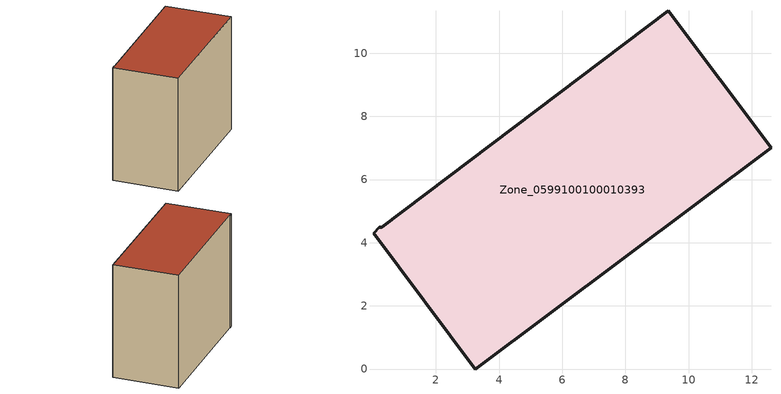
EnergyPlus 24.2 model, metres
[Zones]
Zone_0599100100010393
 floor ground (C_G): 0.03,4.3 0.21,4.49 0.28,4.49 9.36,11.34 12.61,7.01 3.24,0 z0
 wall outside (C_F): 3.24,0 12.61,7.01 9.36,11.34 0.28,4.49 0.21,4.49 0.03,4.3 3.24,0 z0:9.67
 roof outside (C_R): 0.21,4.49 0.03,4.3 3.24,0 12.61,7.01 9.36,11.34 0.28,4.49 z9.67
[BUILDING]
Pand.0599100100010393: North Axis=0; Terrain=City; Loads Convergence Tolerance Value=0.04; Temperature Convergence Tolerance Value=0.4; Solar Distribution=FullExterior; Maximum Number of Warmup Days=25; Minimum Number of Warmup Days=1
[Site:Location]
Rotterdam.The.Hague.AP_ZH_NLD Design_Conditions: Latitude=51.96; Longitude=4.45; Time Zone=1; Elevation=-4.5
[SITE:GROUNDTEMPERATURE:BUILDINGSURFACE]
18, 18, 18, 18, 18, 18, 18, 18, 18, 18, 18, 18
[MATERIAL] Thermal Absorptance=0.9; Solar Absorptance=0.7; Visible Absorptance=0.7
Name | Roughness | Thickness | Conductivity | Density | Specific Heat
G.TI.2015-2018 | MediumSmooth | 0.15 | 0.0428571 | 540 | 1210
F.TI.2015-2018 | Rough | 0.3 | 0.0666667 | 1920 | 840
R.TI.2015-2018 | MediumRough | 0.2 | 0.0333333 | 1500 | 1000
[CONSTRUCTION]
C_G: G.TI.2015-2018
C_F: F.TI.2015-2018
C_R: R.TI.2015-2018
[ZONE]
Zone_0599100100010393: Type=1; Multiplier=1; Ceiling Height=Autocalculate; Volume=Autocalculate; Floor Area=autocalculate; Part of Total Floor Area=Yes
[ZONEINFILTRATION:DESIGNFLOWRATE]
Infil_Zone_0599100100010393: Zone or ZoneList or Space or SpaceList=Zone_0599100100010393; Schedule=AlwaysOn; Design Flow Rate Calculation Method=Flow/Area; Flow Rate per Floor Area=0.0015; Constant Term Coefficient=1; Temperature Term Coefficient=0; Velocity Term Coefficient=0; Velocity Squared Term Coefficient=0
[HVACTEMPLATE:ZONE:IDEALLOADSAIRSYSTEM]
Zone_0599100100010393: Maximum Heating Supply Air Temperature=50; Minimum Cooling Supply Air Temperature=13; Maximum Heating Supply Air Humidity Ratio=0.0156; Minimum Cooling Supply Air Humidity Ratio=0.0077; Heating Limit=NoLimit; Cooling Limit=NoLimit; Dehumidification Control Type=ConstantSensibleHeatRatio; Cooling Sensible Heat Ratio=0.7; Dehumidification Setpoint=60; Humidification Control Type=None; Humidification Setpoint=30; Outdoor Air Method=None; Outdoor Air Flow Rate per Person=0.00944; Outdoor Air Flow Rate per Zone Floor Area=0; Outdoor Air Flow Rate per Zone=0; Demand Controlled Ventilation Type=None; Outdoor Air Economizer Type=NoEconomizer; Heat Recovery Type=None; Sensible Heat Recovery Effectiveness=0.7; Latent Heat Recovery Effectiveness=0.65
[ZONECONTROL:THERMOSTAT]
ThermostatControl_Zone_0599100100010393: Zone or ZoneList=Zone_0599100100010393; Control Type Schedule=DualSetpointControlType; Control 1=Thermostat_Zone_0599100100010393; Temperature Difference Between Cutout And Setpoint=0
[THERMOSTATSETPOINT:DUALSETPOINT]
Thermostat_Zone_0599100100010393: Heating Setpoint Temperature Schedule=HeatingSetpoint_Zone_0599100100010393; Cooling Setpoint Temperature Schedule=CoolingSetpoint_Zone_0599100100010393
[SCHEDULE:COMPACT]
HeatingSetpoint_Zone_0599100100010393: Through: 12/31, For: AllDays, Until: 24:00, 21
CoolingSetpoint_Zone_0599100100010393: Through: 12/31, For: AllDays, Until: 24:00, 24
DualSetpointControlType: Through: 12/31, For: AllDays, Until: 24:00, 4
AlwaysOn: Through: 12/31, For: AllDays, Until: 24:00, 1
